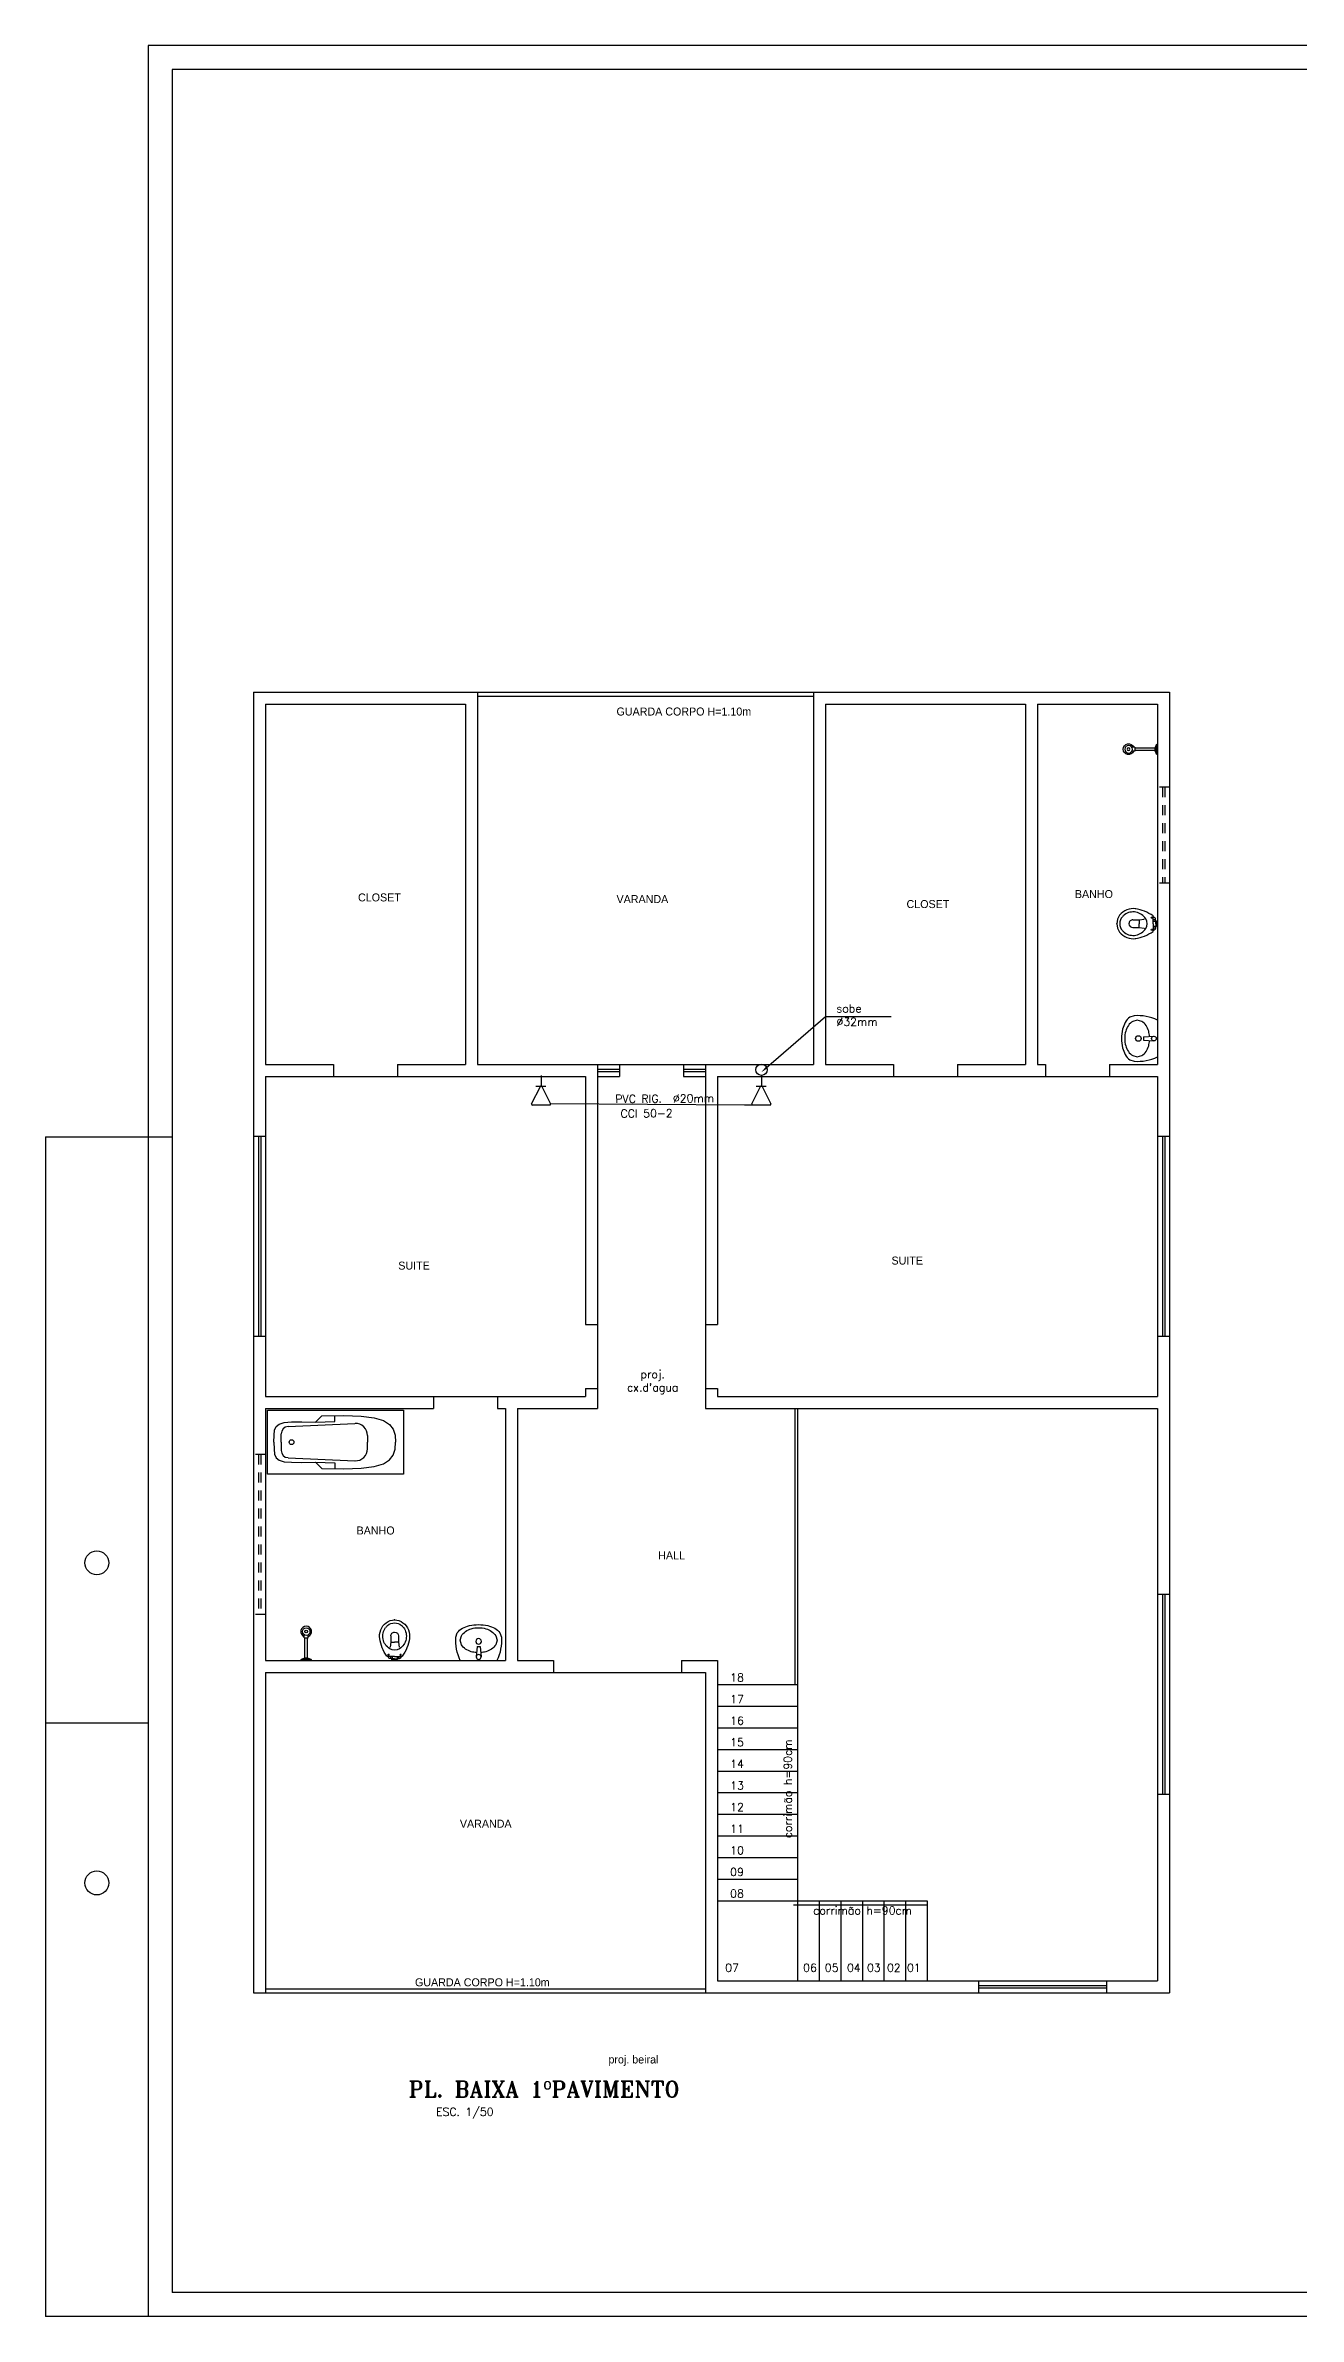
# Model space of a CAD drawing. Extents: x -5.4 to 33.1, y 0 to 28.4.
# Drawn here: x -5.41 to 10.26, y 0 to 28.38 of the extents above; entities that cross this region are included whole.
import ezdxf
from ezdxf.enums import TextEntityAlignment as Align

# ---------------------------------------------------------------- set-up
doc = ezdxf.new("R2010")
doc.units = 0
doc.header["$MEASUREMENT"] = 0
doc.linetypes.add('HIDDEN2', pattern=[0.1875, 0.125, -0.0625])
for name, color, linetype in [('1', 1, 'CONTINUOUS'), ('2', 2, 'CONTINUOUS'), ('3', 3, 'CONTINUOUS'), ('ALVENARIA', 7, 'CONTINUOUS'), ('COTAS', 1, 'CONTINUOUS'), ('SANITÁRIOS', 2, 'CONTINUOUS'), ('TEXTOS', 3, 'CONTINUOUS'), ('TXT', 2, 'CONTINUOUS')]:
    doc.layers.add(name, color=color, linetype=linetype)
doc.styles.add('ROMANS', font='romans', dxfattribs={"height": 0.1})
doc.styles.add('T20', font='romans.shx', dxfattribs={"height": 0.1})

# ---------------------------------------------------------------- blocks, each defined once
blk = doc.blocks.new('12010224')
at = {"layer": 'SANITÁRIOS'}
for p, q in [((0.348, 0.267), (0.294, 0.285)), ((0.178, 0.021), (0.046, 0.031)), ((0.178, -0.019), (0.178, 0.021)), ((0.255, 0.23), (0.198, 0.214)), ((0.311, 0.214), (0.255, 0.23)), ((0.178, -0.019), (0.046, -0.029)), ((0.198, -0.214), (0.255, -0.23)), ((0.255, -0.23), (0.311, -0.214)), ((0.294, -0.285), (0.348, -0.267))]:
    blk.add_line(p, q, dxfattribs=at)
for centre, radius in [((0.046, 0.001), 0.03), ((0.24, 0), 0.0347)]:
    blk.add_circle(centre, radius, dxfattribs=at)
for centre, radius, start, end in [((0.254, -0.316), 0.602, 86.2102, 114.9799), ((0.437, 0), 0.338, 164.3104, 175.4853), ((0.347, 0.025), 0.245, 145.8575, 164.3104), ((0.29, 0.064), 0.176, 121.4172, 145.8575), ((0.219, 0.064), 0.176, 34.1425, 58.5828), ((0.224, 0.103), 0.206, 28.6904, 52.8787), ((0.162, 0.025), 0.245, 15.6896, 34.1425), ((0.073, 0), 0.338, 360, 15.6896), ((0.11, 0.041), 0.335, 12.7722, 28.6904), ((-0.069, 0), 0.519, 360, 12.7722), ((0.254, 0.316), 0.602, 245.0201, 273.7898), ((0.437, 0), 0.338, 184.2881, 195.6896), ((0.347, -0.025), 0.245, 195.6896, 214.1425), ((0.29, -0.064), 0.176, 214.1425, 238.5828), ((0.219, -0.064), 0.176, 301.4172, 325.8575), ((0.224, -0.103), 0.206, 307.1213, 331.3096), ((0.162, -0.025), 0.245, 325.8575, 344.3104), ((0.073, 0), 0.338, 344.3104, 360), ((0.11, -0.041), 0.335, 331.3096, 347.2278), ((-0.069, 0), 0.519, 347.2278, 360)]:
    blk.add_arc(centre, radius, start, end, dxfattribs=at)
blk = doc.blocks.new('12010111')
at = {"layer": 'SANITÁRIOS'}
for p, q in [((0, 0), (0, 0.028)), ((0, 0), (0, -0.028)), ((0.046, 0.031), (0.013, 0.031)), ((0.014, 0), (0.014, 0.028)), ((0.014, 0), (0.014, -0.028)), ((0.019, 0.031), (0.019, 0.062)), ((0.046, 0.05), (0.019, 0.05)), ((0.046, 0), (0.046, 0.089)), ((0.046, 0), (0.046, -0.089)), ((0.076, 0.075), (0.052, 0.075)), ((0.064, 0.063), (0.064, 0.087)), ((0.161, 0.056), (0.159, 0.059)), ((0.223, 0.049), (0.161, 0.056)), ((0.223, 0.049), (0.223, 0)), ((0.301, 0.049), (0.223, 0.049)), ((0.223, -0.049), (0.223, 0)), ((0.046, -0.031), (0.013, -0.031)), ((0.019, -0.031), (0.019, -0.062)), ((0.046, -0.05), (0.019, -0.05)), ((0.076, -0.075), (0.052, -0.075)), ((0.064, -0.063), (0.064, -0.087)), ((0.161, -0.056), (0.159, -0.059)), ((0.223, -0.049), (0.161, -0.056)), ((0.301, -0.049), (0.223, -0.049))]:
    blk.add_line(p, q, dxfattribs=at)
for centre in [(0.064, 0.075), (0.064, -0.075)]:
    blk.add_circle(centre, 0.00682, dxfattribs=at)
for centre, radius, start, end in [((0.007, 0.028), 0.00697, 0.8534, 179.1466), ((0.028, 0.062), 0.00909, 126.1604, 180), ((0.304, -0.315), 0.477, 122.7818, 126.1604), ((0.055, 0.089), 0.00909, 126.3456, 180), ((0.336, -0.294), 0.484, 97.6805, 126.3456), ((0.234, 0), 0.112, 147.3201, 212.6799), ((0.297, -0.04), 0.187, 54.2515, 147.3201), ((0.3, -0.02), 0.208, 36.8888, 100.1214), ((0.301, 0), 0.0486, 0, 90), ((0.301, 0), 0.0486, 270, 0), ((0.313, -0.018), 0.159, 41.3299, 54.2515), ((0.333, 0), 0.132, 318.6701, 41.3299), ((0.327, 0), 0.174, 323.1112, 36.8888), ((0.007, -0.028), 0.00697, 180.8534, 359.1466), ((0.028, -0.062), 0.00909, 180, 233.8396), ((0.304, 0.315), 0.477, 233.8396, 237.2182), ((0.055, -0.089), 0.00909, 180, 233.6544), ((0.336, 0.294), 0.484, 233.6544, 262.3195), ((0.297, 0.04), 0.187, 212.6799, 305.7485), ((0.3, 0.02), 0.208, 259.8786, 323.1112), ((0.313, 0.018), 0.159, 305.7485, 318.6701)]:
    blk.add_arc(centre, radius, start, end, dxfattribs=at)
for p in [(0, 0), (0.501, 0)]:
    blk.add_point(p, dxfattribs=at)
blk = doc.blocks.new('12010321')
at = {"layer": 'SANITÁRIOS'}
for p, q in [((0, 0.065), (0.02, 0.015)), ((0, 0.065), (0, -0.065)), ((0.005, 0.052), (0.005, -0.052)), ((0.02, 0.015), (0.02, -0.015)), ((0.02, 0.015), (0.273, 0.015)), ((0.273, 0.025), (0.31, 0.025)), ((0.273, 0.025), (0.273, -0.025)), ((0.02, -0.015), (0, -0.065)), ((0.02, -0.015), (0.273, -0.015)), ((0.273, -0.025), (0.31, -0.025))]:
    blk.add_line(p, q, dxfattribs=at)
for radius in [0.0474, 0.0174]:
    blk.add_circle((0.35, 0), radius, dxfattribs=at)
blk.add_arc((0.35, 0), 0.0674, 201.78, 158.22, dxfattribs=at)
blk = doc.blocks.new('BANHEIRA')
at = {"layer": '1', "color": 2, "linetype": 'BYBLOCK'}
for p, q in [((0, 0), (0, 1.7)), ((0, 1.7), (0.8, 1.7)), ((0.8, 1.7), (0.8, 0)), ((0.8, 0), (0, 0))]:
    blk.add_line(p, q, dxfattribs=at)
at = {"layer": '1'}
for p, q in [((0.206, 1.444), (0.167, 0.607)), ((0.4, 1.53), (0.296, 1.53)), ((0.4, 1.53), (0.504, 1.53)), ((0.594, 1.444), (0.633, 0.607)), ((0.14, 0.86), (0.067, 0.861)), ((0.15, 1.1), (0.14, 0.86)), ((0.65, 1.1), (0.66, 0.86)), ((0.66, 0.86), (0.733, 0.861)), ((0.317, 0.45), (0.4, 0.45)), ((0.483, 0.45), (0.4, 0.45))]:
    blk.add_line(p, q, dxfattribs=at)
for points in [[(0.4, 1.62), (0.314, 1.619), (0.25, 1.612), (0.204, 1.593), (0.174, 1.555), (0.156, 1.493), (0.148, 1.401), (0.147, 1.272), (0.15, 1.1)], [(0.4, 1.62), (0.486, 1.619), (0.55, 1.612), (0.596, 1.593), (0.626, 1.555), (0.644, 1.493), (0.652, 1.401), (0.653, 1.272), (0.65, 1.1)], [(0.07, 1.02), (0.065, 0.745), (0.074, 0.53), (0.095, 0.369), (0.13, 0.252), (0.178, 0.175), (0.239, 0.128), (0.313, 0.106), (0.4, 0.1)], [(0.15, 1.1), (0.07, 1.02)], [(0.73, 1.02), (0.735, 0.745), (0.726, 0.53), (0.705, 0.369), (0.67, 0.252), (0.622, 0.175), (0.561, 0.128), (0.487, 0.106), (0.4, 0.1)], [(0.65, 1.1), (0.73, 1.02)]]:
    blk.add_lwpolyline(points, dxfattribs=at)
blk.add_circle((0.4, 1.4), 0.03, dxfattribs=at)
for centre, radius, start, end in [((0.296, 1.44), 0.09, 90, 177.3493), ((0.504, 1.44), 0.09, 2.6507, 90), ((0.317, 0.6), 0.15, 177.3493, 270), ((0.483, 0.6), 0.15, 270, 2.6507)]:
    blk.add_arc(centre, radius, start, end, dxfattribs=at)

msp = doc.modelspace()

# ---------------------------------------------------------------- linework, layer by layer
at = {"layer": '2'}
for p, q in [((-2.806, 20.297), (-0.006, 20.297)), ((-2.806, 20.297), (-2.806, 12.247)), ((-0.006, 20.297), (-0.006, 15.647)), ((-0.006, 20.297), (4.194, 20.297)), ((-0.006, 20.247), (4.194, 20.247)), ((4.194, 20.297), (8.644, 20.297)), ((4.194, 20.297), (4.194, 15.647)), ((8.644, 20.297), (8.644, 12.247)), ((-2.656, 20.147), (-0.156, 20.147)), ((-2.656, 20.147), (-2.656, 15.647)), ((-0.156, 20.147), (-0.156, 15.647)), ((4.344, 20.147), (6.844, 20.147)), ((4.344, 20.147), (4.344, 15.647)), ((6.844, 20.147), (6.844, 15.647)), ((6.994, 20.147), (6.994, 15.647)), ((6.994, 20.147), (8.494, 20.147)), ((8.494, 20.147), (8.494, 15.647)), ((8.494, 19.111), (8.494, 17.911)), ((8.644, 19.111), (8.644, 17.911)), ((-2.656, 15.647), (-1.806, 15.647)), ((-1.806, 15.647), (-1.806, 15.497)), ((-1.006, 15.647), (-1.006, 15.497)), ((-1.006, 15.647), (-0.156, 15.647)), ((-0.006, 15.647), (2.569, 15.647)), ((1.494, 15.647), (1.494, 11.597)), ((2.569, 15.647), (4.194, 15.647)), ((2.844, 15.647), (2.844, 11.597)), ((4.344, 15.647), (5.194, 15.647)), ((5.194, 15.647), (5.194, 15.497)), ((5.994, 15.647), (5.994, 15.497)), ((5.994, 15.647), (6.844, 15.647)), ((6.994, 15.647), (7.094, 15.647)), ((7.094, 15.647), (7.094, 15.497)), ((7.894, 15.647), (8.494, 15.647)), ((7.894, 15.647), (7.894, 15.497)), ((-2.656, 15.497), (-1.806, 15.497)), ((-2.656, 15.497), (-2.656, 12.247)), ((-1.806, 15.497), (1.344, 15.497)), ((1.344, 15.497), (1.344, 12.397)), ((1.494, 15.497), (1.769, 15.497)), ((2.569, 15.497), (2.844, 15.497)), ((2.994, 15.497), (2.994, 12.397)), ((2.994, 15.497), (5.994, 15.497)), ((5.994, 15.497), (7.894, 15.497)), ((7.894, 15.497), (8.494, 15.497)), ((8.494, 15.497), (8.494, 12.247)), ((-2.656, 14.747), (-2.806, 14.747)), ((8.644, 14.747), (8.494, 14.747)), ((-2.806, 12.247), (-2.806, 4.047)), ((-2.656, 12.247), (-2.806, 12.247)), ((-2.656, 12.247), (-2.656, 11.497)), ((1.344, 12.397), (1.494, 12.397)), ((2.844, 12.397), (2.994, 12.397)), ((8.494, 12.247), (8.494, 11.497)), ((8.644, 12.247), (8.494, 12.247)), ((8.644, 12.247), (8.644, 6.522)), ((-2.656, 11.497), (-0.556, 11.497)), ((-0.556, 11.497), (1.344, 11.497)), ((-0.556, 11.497), (-0.556, 11.347)), ((0.244, 11.497), (0.244, 11.347)), ((1.344, 11.597), (1.494, 11.597)), ((1.344, 11.597), (1.344, 11.497)), ((1.494, 11.597), (1.494, 11.347)), ((2.844, 11.597), (2.994, 11.597)), ((2.844, 11.597), (2.844, 11.347)), ((2.994, 11.597), (2.994, 11.497)), ((2.994, 11.497), (8.494, 11.497)), ((-2.656, 11.347), (-0.556, 11.347)), ((-2.656, 11.347), (-2.656, 8.197)), ((0.244, 11.347), (0.344, 11.347)), ((0.344, 11.347), (0.344, 8.197)), ((0.494, 11.347), (0.494, 8.197)), ((0.494, 11.347), (1.494, 11.347)), ((2.844, 11.347), (8.494, 11.347)), ((3.959, 11.347), (3.959, 7.897)), ((3.994, 11.347), (3.994, 7.897)), ((8.494, 11.347), (8.494, 6.522)), ((-2.806, 10.772), (-2.806, 8.772)), ((-2.656, 10.772), (-2.656, 8.772)), ((8.644, 9.022), (8.494, 9.022)), ((-2.656, 8.197), (0.344, 8.197)), ((-2.656, 8.047), (-2.656, 4.047)), ((-2.656, 8.047), (0.944, 8.047)), ((0.494, 8.197), (0.944, 8.197)), ((0.944, 8.197), (0.944, 8.047)), ((0.944, 8.047), (2.844, 8.047)), ((2.544, 8.197), (2.994, 8.197)), ((2.544, 8.197), (2.544, 8.047)), ((2.844, 8.047), (2.844, 4.047)), ((2.994, 8.197), (2.994, 4.197)), ((2.994, 7.897), (3.994, 7.897)), ((3.994, 7.897), (3.994, 4.197)), ((2.994, 7.627), (3.994, 7.627)), ((2.994, 7.357), (3.994, 7.357)), ((2.994, 7.087), (3.994, 7.087)), ((2.994, 6.817), (3.994, 6.817)), ((2.994, 6.547), (3.994, 6.547)), ((2.994, 6.277), (3.994, 6.277)), ((8.644, 6.522), (8.494, 6.522)), ((8.494, 6.522), (8.494, 4.197)), ((8.644, 6.522), (8.644, 4.047)), ((2.994, 6.007), (3.994, 6.007)), ((2.994, 5.737), (3.994, 5.737)), ((2.994, 5.467), (3.994, 5.467)), ((2.994, 5.197), (5.614, 5.197)), ((3.944, 5.147), (5.614, 5.147)), ((4.264, 5.197), (4.264, 4.197)), ((4.534, 5.197), (4.534, 4.197)), ((4.804, 5.197), (4.804, 4.197)), ((5.074, 5.197), (5.074, 4.197)), ((5.344, 5.197), (5.344, 4.197)), ((5.614, 5.197), (5.614, 4.197)), ((-2.806, 4.047), (-2.656, 4.047)), ((-2.656, 4.097), (2.844, 4.097)), ((-2.656, 4.047), (2.844, 4.047)), ((2.844, 4.047), (6.254, 4.047)), ((2.994, 4.197), (5.614, 4.197)), ((5.614, 4.197), (6.254, 4.197)), ((6.254, 4.197), (6.254, 4.047)), ((6.254, 4.197), (8.494, 4.197)), ((6.254, 4.047), (8.644, 4.047)), ((7.854, 4.197), (7.854, 4.047))]:
    msp.add_line(p, q, dxfattribs=at)
at = {"layer": '3', "linetype": 'HIDDEN2'}
for p, q in [((8.644, 19.111), (8.494, 19.111)), ((8.554, 19.111), (8.554, 17.911)), ((8.584, 19.111), (8.584, 17.911)), ((8.644, 17.911), (8.494, 17.911)), ((-2.656, 10.772), (-2.806, 10.772)), ((-2.746, 10.772), (-2.746, 8.772)), ((-2.716, 10.772), (-2.716, 8.772)), ((-2.656, 8.772), (-2.806, 8.772))]:
    msp.add_line(p, q, dxfattribs=at)
at = {"layer": '3', "color": 1}
for p, q in [((3.601, 15.603), (4.341, 16.246)), ((4.341, 16.246), (5.165, 16.246))]:
    msp.add_line(p, q, dxfattribs=at)
at = {"layer": '3'}
for p, q in [((1.769, 15.647), (1.769, 15.497)), ((2.569, 15.647), (2.569, 15.497)), ((1.494, 15.587), (1.769, 15.587)), ((1.494, 15.557), (1.769, 15.557)), ((2.569, 15.587), (2.844, 15.587)), ((2.569, 15.557), (2.844, 15.557)), ((3.329, 15.139), (0.905, 15.153)), ((3.432, 15.139), (3.329, 15.139)), ((6.254, 4.137), (7.854, 4.137)), ((6.254, 4.107), (7.854, 4.107))]:
    msp.add_line(p, q, dxfattribs=at)
at = {"layer": '3', "linetype": 'CONTINUOUS'}
for p, q in [((-2.746, 14.747), (-2.746, 12.247)), ((-2.716, 14.747), (-2.716, 12.247)), ((8.554, 14.747), (8.554, 12.247)), ((8.584, 14.747), (8.584, 12.247)), ((8.554, 9.022), (8.554, 6.522)), ((8.584, 9.022), (8.584, 6.522))]:
    msp.add_line(p, q, dxfattribs=at)
at = {"layer": '3'}
msp.add_circle((3.543, 15.581), 0.0704, dxfattribs=at)
at = {"layer": '3', "color": 1}
msp.add_solid([(3.61, 15.593), (3.592, 15.613), (3.541, 15.55)], dxfattribs=at)
at = {"layer": 'ALVENARIA'}
for p, q in [((-3.823, 28.081), (-3.823, 0.3)), ((32.832, 28.081), (-3.823, 28.081)), ((23.832, 0.3), (-3.823, 0.3))]:
    msp.add_line(p, q, dxfattribs=at)
at = {"layer": 'COTAS'}
for p, q in [((-4.123, 28.381), (-4.123, 0)), ((33.132, 28.381), (-4.123, 28.381)), ((-5.408, 14.744), (-5.408, 0)), ((-5.408, 14.744), (-3.823, 14.744)), ((-5.408, 7.419), (-4.123, 7.419)), ((33.132, 0), (-5.408, 0))]:
    msp.add_line(p, q, dxfattribs=at)
for centre in [(-4.765, 9.419), (-4.765, 5.419)]:
    msp.add_circle(centre, 0.15, dxfattribs=at)
at = {"layer": 'TEXTOS'}
for p, q in [((0.67, 15.153), (0.779, 15.371)), ((0.724, 15.376), (0.849, 15.376)), ((0.788, 15.51), (0.788, 15.376)), ((0.797, 15.371), (0.905, 15.153)), ((3.423, 15.153), (3.532, 15.371)), ((3.477, 15.376), (3.602, 15.376)), ((3.541, 15.51), (3.541, 15.376)), ((3.55, 15.371), (3.659, 15.153)), ((0.897, 15.139), (0.679, 15.139)), ((3.65, 15.139), (3.432, 15.139))]:
    msp.add_line(p, q, dxfattribs=at)
for centre, start, end in [((0.788, 15.367), 26.5651, 153.4349), ((3.541, 15.367), 26.5651, 153.4349), ((0.679, 15.149), 153.4349, 270), ((0.897, 15.149), 270, 26.5651), ((3.432, 15.149), 153.4349, 270), ((3.65, 15.149), 270, 26.5651)]:
    msp.add_arc(centre, 0.01, start, end, dxfattribs=at)

# ---------------------------------------------------------------- block references
at = {"layer": '1', "xscale": -1}
msp.add_blockref('12010321', (8.481, 19.586), dxfattribs=at)
at = {"layer": '1'}
for name, p, rotation in [('12010111', (8.486, 17.406), 180), ('12010224', (8.494, 15.971), 180), ('12010321', (-2.148, 8.21), 90)]:
    msp.add_blockref(name, p, dxfattribs=dict(at, rotation=rotation))
at = {"layer": '1', "xscale": -1, "rotation": 270}
for name, p in [('12010111', (-1.043, 8.204)), ('12010224', (0.007, 8.197))]:
    msp.add_blockref(name, p, dxfattribs=at)
at = {"layer": 'COTAS', "rotation": 90}
msp.add_blockref('BANHEIRA', (-0.931, 10.527), dxfattribs=at)

# ---------------------------------------------------------------- texts
at = {"layer": '3', "color": 3, "insert": (4.48, 16.129), "char_height": 0.1, "attachment_point": 7, "style": 'ROMANS'}
msp.add_mtext('\\A1;sobe\\P%%C32mm', dxfattribs=at)
at = {"layer": 'ALVENARIA', "color": 3, "insert": (-0.868, 2.942), "char_height": 0.2, "attachment_point": 1, "style": 'T20'}
msp.add_mtext('{\\Fromant.shx|c1;\\C5;PL. BAIXA\\Fromant.shx|c0; 1ºPAVIMENTO\\Fromant.shx|c1;\\P\\H0.5x;\\C2;     ESC. 1/50}', dxfattribs=at)
at = {"layer": 'TEXTOS'}
for s, p in [('GUARDA CORPO H=1.10m', (1.731, 20.007)), ('CLOSET', (-1.5, 17.684)), ('VARANDA', (1.731, 17.663)), ('CLOSET', (5.356, 17.601)), ('BANHO', (7.46, 17.726)), ('SUITE', (-0.997, 13.083)), ('SUITE', (5.168, 13.146)), ('BANHO', (-1.518, 9.773)), ('HALL', (2.252, 9.461)), ('VARANDA', (-0.227, 6.109)), ('GUARDA CORPO H=1.10m', (-0.788, 4.127)), ('proj. beiral', (1.63, 3.163))]:
    msp.add_text(s, height=0.1, dxfattribs=at).set_placement(p)
at = {"layer": 'TEXTOS', "style": 'ROMANS'}
for s, p in [('PVC RIG.  %%C20mm', (2.333, 15.22)), ('CCI 50-2 ', (2.141, 15.036))]:
    msp.add_text(s, height=0.1, rotation=0.4479, dxfattribs=at).set_placement(p, align=Align.MIDDLE)
at = {"layer": 'TXT', "style": 'ROMANS'}
for s, p in [("cx.d'agua", (2.183, 11.594)), ('proj.', (2.183, 11.761)), ('18', (3.237, 7.986)), ('17', (3.237, 7.716)), ('16', (3.237, 7.446)), ('15', (3.237, 7.176)), ('14', (3.237, 6.906)), ('13', (3.237, 6.636)), ('12', (3.237, 6.366)), ('11', (3.237, 6.096)), ('10', (3.237, 5.826)), ('09', (3.237, 5.556)), ('08', (3.237, 5.286)), ('corrimão h=90cm', (4.807, 5.077)), ('07', (3.175, 4.359)), ('06', (4.149, 4.359)), ('05', (4.42, 4.359)), ('04', (4.697, 4.359)), ('03', (4.947, 4.359)), ('02', (5.197, 4.359)), ('01', (5.447, 4.359))]:
    msp.add_text(s, height=0.1, dxfattribs=at).set_placement(p, align=Align.MIDDLE)
msp.add_text('corrimão h=90cm', height=0.1, rotation=90, dxfattribs=at).set_placement((3.869, 6.594), align=Align.MIDDLE)

doc.saveas('drawing.dxf')
